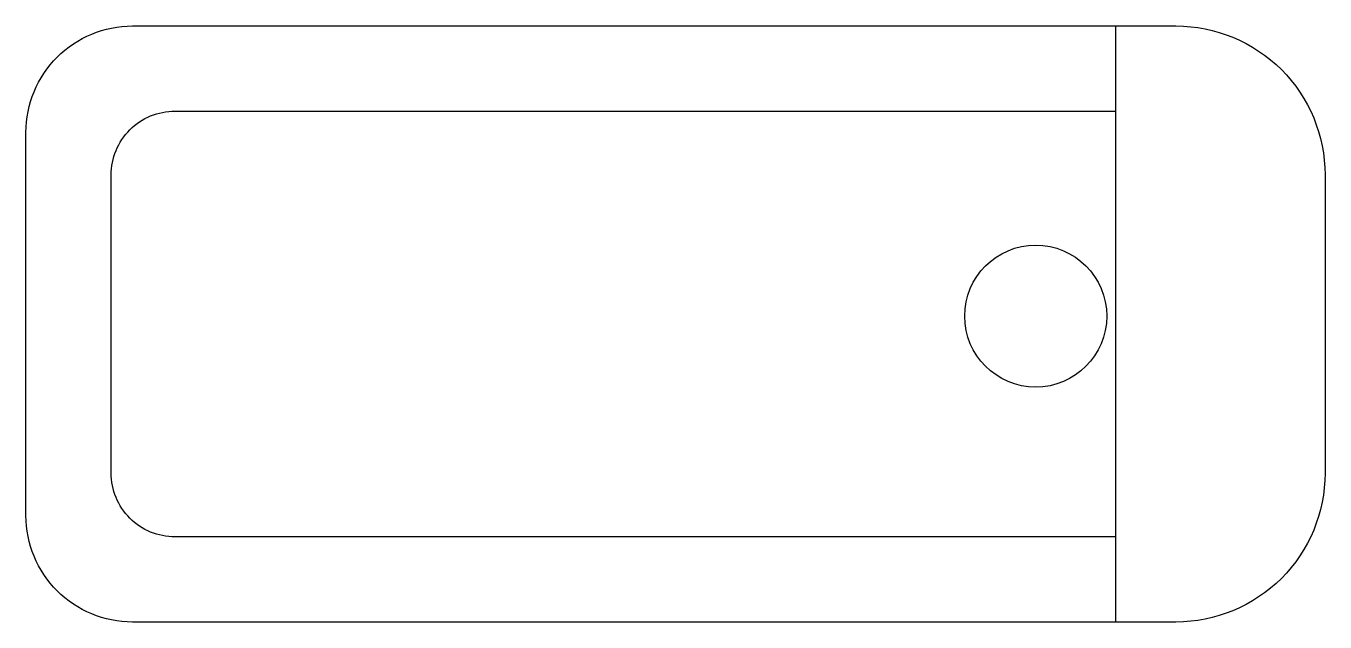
# Model space of a CAD drawing. Extents: x -610 to 0, y -140 to 140.
import ezdxf

# ---------------------------------------------------------------- set-up
doc = ezdxf.new("R2010")
doc.units = 0
doc.header["$LTSCALE"] = 100
doc.layers.get('0').update_dxf_attribs({"linetype": 'CONTINUOUS'})

msp = doc.modelspace()

# ---------------------------------------------------------------- linework, layer by layer
at = {"color": 0}
msp.add_line((-98.32, 140), (-98.32, -140), dxfattribs=at)
msp.add_lwpolyline([(-560, 140), (-70, 140, -0.414214), (0, 70), (0, -70, -0.414214), (-70, -140), (-560, -140, -0.414214), (-610, -90), (-610, 90, -0.414214)], format="xyb", close=True, dxfattribs=at)
msp.add_lwpolyline([(-98.32, -100), (-540, -100, -0.414214), (-570, -70), (-570, 70, -0.414214), (-540, 100)], format="xyb", dxfattribs=at)
msp.add_lwpolyline([(-540, 100), (-98.32, 100)], dxfattribs=at)
msp.add_circle((-135.84, 3.7), 33.35, dxfattribs=at)

doc.saveas('drawing.dxf')
